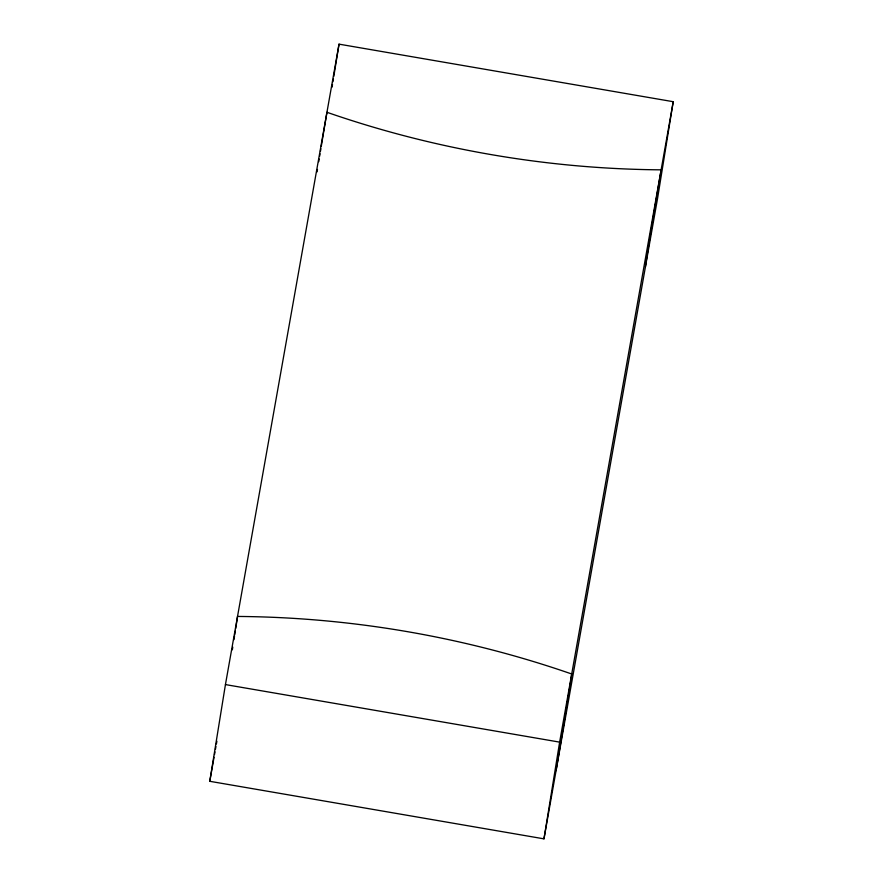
<?xml version="1.0" encoding="UTF-8"?>
<svg xmlns="http://www.w3.org/2000/svg" width="883" height="883" viewBox="0 0 883 883"><rect width="100%" height="100%" fill="white"/><g stroke="black" fill="none" stroke-linecap="round" stroke-linejoin="round"><path stroke-width="1.32" d="M209.779 781.3L225.441 684.579L339.028 44.15L673.221 101.7L657.559 198.421L543.972 838.85L209.779 781.3L214.039 757.25M332.074 87.141L332.505 84.448M332.946 81.766L333.377 79.073M333.807 76.391L339.028 44.15M543.972 838.85L559.634 742.128L673.221 101.7M214.514 754.579L214.988 751.908M215.463 749.237L215.938 746.565M216.412 743.894L216.887 741.223M225.441 684.579L559.634 742.128M645.473 266.556A220.43 1.556 -80.2 0 1 661.135 169.834A856.267 698.828 9.2 0 1 326.953 112.284A220.43 1.556 -80.2 0 0 321.302 146.17M556.047 770.716A220.43 1.556 -80.2 0 0 571.72 673.994A856.267 698.828 9.2 0 0 237.527 616.444A220.43 1.556 -80.2 0 1 237.196 618.751M237.008 620.054A220.43 1.556 -80.2 0 1 236.324 624.568M236.136 625.837A220.43 1.556 -80.2 0 1 235.717 628.53M235.308 631.146A220.43 1.556 -80.2 0 1 234.723 634.899M234.514 636.213A220.43 1.556 -80.2 0 1 233.962 639.656M232.77 647.14A220.43 1.556 -80.2 0 1 232.328 649.811M317.085 171.876A220.43 1.556 -80.2 0 1 317.483 169.415M318.752 161.688A220.43 1.556 -80.2 0 1 319.193 158.984M319.646 156.236A220.43 1.556 -80.2 0 1 320.043 153.785M320.463 151.291A220.43 1.556 -80.2 0 1 320.882 148.741"/></g></svg>
